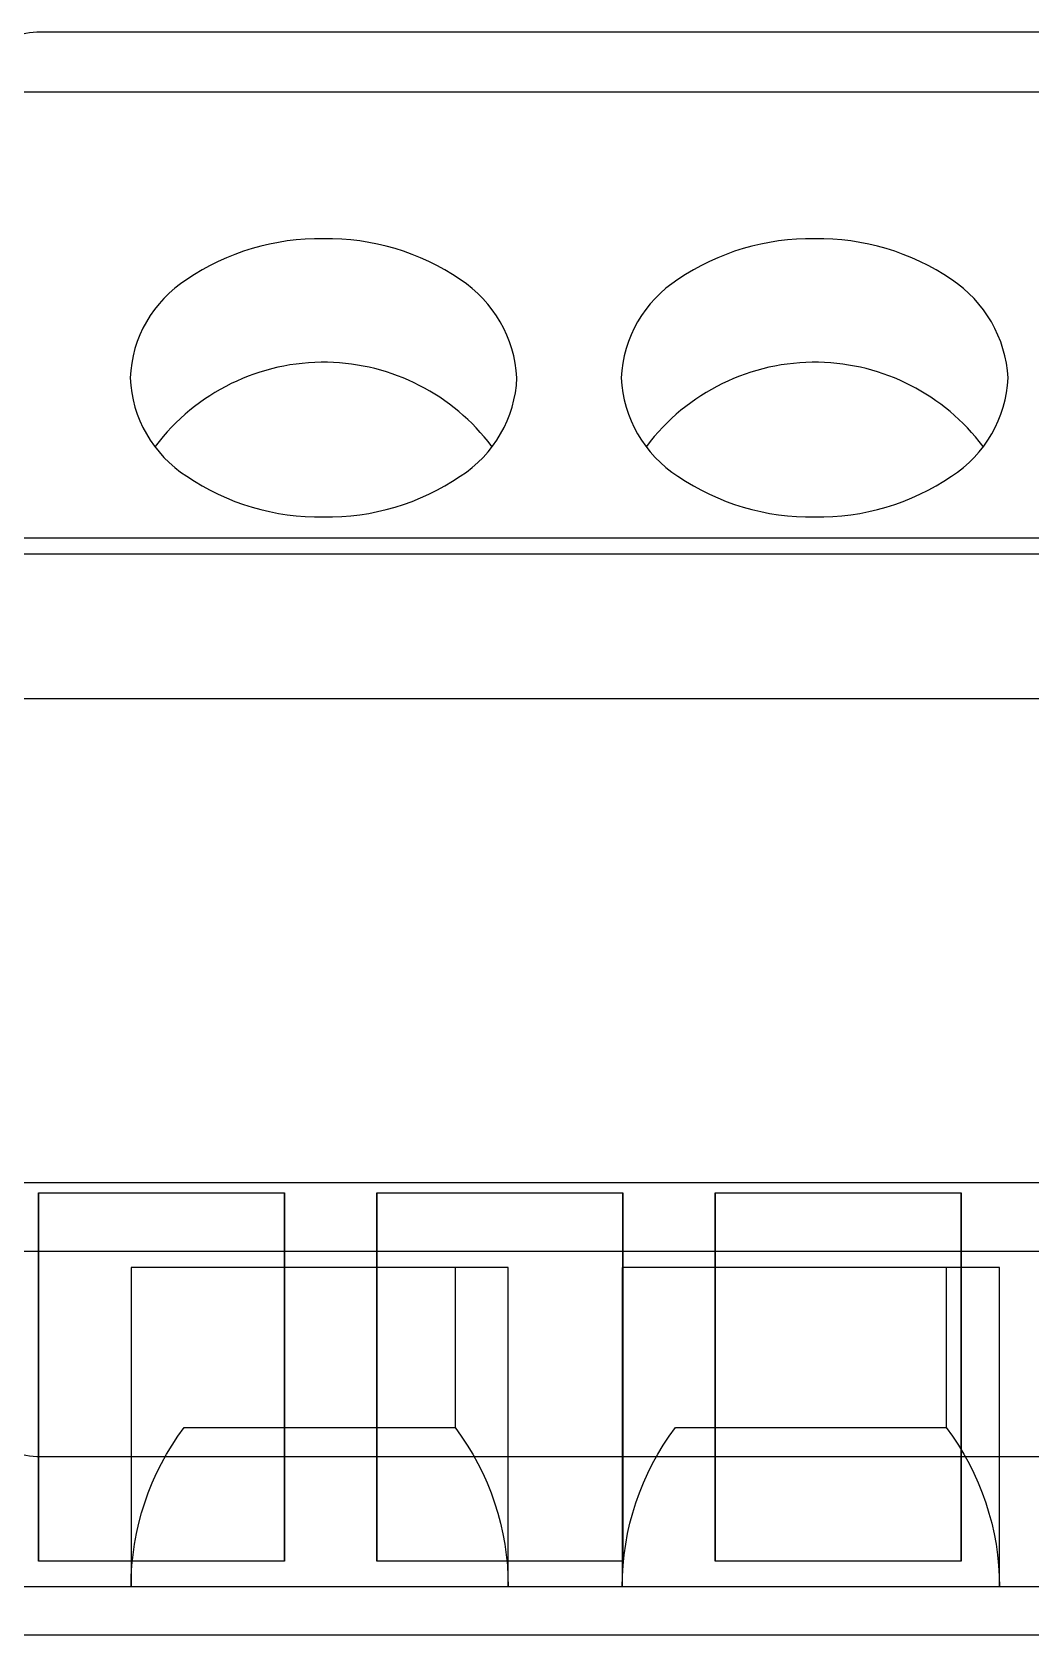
# Model space of a CAD drawing. Extents: x 1 to 47, y 1 to 35.
# Drawn here: x 40.369 to 40.776, y 12.597 to 13.25 of the extents above; entities that cross this region are included whole.
import ezdxf

# ---------------------------------------------------------------- set-up
doc = ezdxf.new("R2010")
doc.units = 0
doc.header["$MEASUREMENT"] = 0
for name, color, linetype in [('5_01__0-__EMPTY', 7, 'CONTINUOUS'), ('5_02__B-___3__DI___4__DO__', 7, 'CONTINUOUS'), ('5_03__1-___4__DI___4__DO__', 7, 'CONTINUOUS'), ('5_04__C-___4__DI___4__DO__', 7, 'CONTINUOUS'), ('5_05__D-___4__DI___3__DO__', 7, 'CONTINUOUS'), ('5_06__2A___8__FORM_A_DO', 7, 'CONTINUOUS'), ('5_07__2B___8__FORM_B_DO', 7, 'CONTINUOUS'), ('5_08__2C___8__DO__6__FORM_', 7, 'CONTINUOUS'), ('5_09__2D___8__DO__2__FORM_', 7, 'CONTINUOUS'), ('5_10__2G___8__DO__4__FORM_', 7, 'CONTINUOUS'), ('5_11__3-___8__DI', 7, 'CONTINUOUS'), ('5_12__4-___14__DI', 7, 'CONTINUOUS'), ('5_13__5-___8__AI', 7, 'CONTINUOUS'), ('5_14__6-___4__AI____4__AO', 7, 'CONTINUOUS'), ('6_01__9-_0-___10__RTD_INPU', 7, 'CONTINUOUS'), ('6_02__9-_B-___10__RTD_INPU', 7, 'CONTINUOUS'), ('6_03__9-_1-___10__RTD_INPU', 7, 'CONTINUOUS'), ('6_04__9-_C-___10__RTD_INPU', 7, 'CONTINUOUS'), ('6_05__9-_D-___10__RTD_INPU', 7, 'CONTINUOUS'), ('6_06__9-_2A___10__RTD_INPU', 7, 'CONTINUOUS'), ('6_07__9-_2B___10__RTD_INPU', 7, 'CONTINUOUS'), ('6_08__9-_2C___10__RTD_INPU', 7, 'CONTINUOUS'), ('6_09__9-_2D___10__RTD_INPU', 7, 'CONTINUOUS'), ('6_10__9-_2G___10__RTD_INPU', 7, 'CONTINUOUS'), ('6_11__9-_3-___10__RTD_INPU', 7, 'CONTINUOUS'), ('6_12__9-_4-___10__RTD_INPU', 7, 'CONTINUOUS'), ('6_13__9-_5-___10__RTD_INPU', 7, 'CONTINUOUS'), ('6_14__9-_6-___10__RTD_INPU', 7, 'CONTINUOUS'), ('6_15__9-_70___10__RTD_INPU', 7, 'CONTINUOUS'), ('6_16__9-_L0___10__RTD_INPU', 7, 'CONTINUOUS'), ('6_17__9-_77___10__RTD_INPU', 7, 'CONTINUOUS'), ('6_18__9-_7-___10__RTD_INPU', 7, 'CONTINUOUS'), ('6_19__9-_L-___10__RTD_INPU', 7, 'CONTINUOUS')]:
    doc.layers.add(name, color=color, linetype=linetype)

msp = doc.modelspace()

# ---------------------------------------------------------------- linework, layer by layer
at = {"layer": '5_01__0-__EMPTY'}
for points in [[(42.53276, 13.25005), (41.63753, 13.25005, 0.414214), (41.60765, 13.22016), (41.60765, 13.20505), (41.36765, 13.20505), (41.36765, 13.22016, 0.414214), (41.33776, 13.25005), (40.37253, 13.25005, 0.414214), (40.34265, 13.22016)], [(40.34265, 12.69993, 0.414214), (40.37253, 12.67005), (41.33776, 12.67005, 0.414214), (41.36765, 12.69993), (41.36765, 12.71505), (41.60765, 12.71505), (41.60765, 12.69993, 0.414214), (41.63753, 12.67005), (42.53276, 12.67005, 0.414214)]]:
    msp.add_lwpolyline(points, format="xyb", dxfattribs=at)
at = {"layer": '5_02__B-___3__DI___4__DO__'}
msp.add_lwpolyline([(41.58625, 13.22574), (41.58625, 12.61703), (39.98625, 12.61703), (39.98625, 13.22574)], close=True, dxfattribs=at)
for points in [[(40.5435, 13.14931, 0.154167), (40.48782, 13.1659, 0.154167), (40.43215, 13.14931, 0.244062), (40.40908, 13.10926, 0.244061), (40.43215, 13.06921, 0.154167), (40.48782, 13.05262, 0.154167), (40.5435, 13.06921, 0.24406), (40.56656, 13.10926, 0.236767)], [(40.7435, 13.14931, 0.154167), (40.68782, 13.1659, 0.154167), (40.63215, 13.14931, 0.244062), (40.60908, 13.10926, 0.244061), (40.63215, 13.06921, 0.154167), (40.68782, 13.05262, 0.154167), (40.7435, 13.06921, 0.24406), (40.76656, 13.10926, 0.236767)]]:
    msp.add_lwpolyline(points, format="xyb", close=True, dxfattribs=at)
for points in [[(40.55664, 13.08143, 0.005828), (40.55634, 13.08135, 0.231198), (40.4894, 13.1156, 0.240907), (40.41931, 13.08135, 0.001746), (40.41917, 13.08123)], [(40.75664, 13.08143, 0.005828), (40.75634, 13.08135, 0.231198), (40.6894, 13.1156, 0.240907), (40.61931, 13.08135, 0.001746), (40.61917, 13.08123)], [(40.54137, 12.7471), (40.54137, 12.68197, -0.162987), (40.56302, 12.61697), (40.56302, 12.7471), (40.40948, 12.7471), (40.40948, 12.61703, -0.162853), (40.43113, 12.68197), (40.54137, 12.68197)], [(40.74137, 12.7471), (40.74137, 12.68197, -0.162987), (40.76302, 12.61697), (40.76302, 12.7471), (40.60948, 12.7471), (40.60948, 12.61703, -0.162853), (40.63113, 12.68197), (40.74137, 12.68197)]]:
    msp.add_lwpolyline(points, format="xyb", dxfattribs=at)
for points in [[(39.98625, 13.04414), (41.58625, 13.04414)], [(39.98625, 12.9787), (41.58625, 12.9787)], [(39.98625, 12.7816), (41.58625, 12.7816)], [(39.98625, 12.75377), (41.58625, 12.75377)]]:
    msp.add_lwpolyline(points, dxfattribs=at)
at = {"layer": '5_03__1-___4__DI___4__DO__'}
msp.add_lwpolyline([(41.58625, 13.22574), (41.58625, 12.61703), (39.98625, 12.61703), (39.98625, 13.22574)], close=True, dxfattribs=at)
for points in [[(40.5435, 13.14931, 0.154167), (40.48782, 13.1659, 0.154167), (40.43215, 13.14931, 0.244062), (40.40908, 13.10926, 0.244061), (40.43215, 13.06921, 0.154167), (40.48782, 13.05262, 0.154167), (40.5435, 13.06921, 0.24406), (40.56656, 13.10926, 0.236767)], [(40.7435, 13.14931, 0.154167), (40.68782, 13.1659, 0.154167), (40.63215, 13.14931, 0.244062), (40.60908, 13.10926, 0.244061), (40.63215, 13.06921, 0.154167), (40.68782, 13.05262, 0.154167), (40.7435, 13.06921, 0.24406), (40.76656, 13.10926, 0.236767)]]:
    msp.add_lwpolyline(points, format="xyb", close=True, dxfattribs=at)
for points in [[(40.55664, 13.08143, 0.005828), (40.55634, 13.08135, 0.231198), (40.4894, 13.1156, 0.240907), (40.41931, 13.08135, 0.001746), (40.41917, 13.08123)], [(40.75664, 13.08143, 0.005828), (40.75634, 13.08135, 0.231198), (40.6894, 13.1156, 0.240907), (40.61931, 13.08135, 0.001746), (40.61917, 13.08123)], [(40.54137, 12.7471), (40.54137, 12.68197, -0.162987), (40.56302, 12.61697), (40.56302, 12.7471), (40.40948, 12.7471), (40.40948, 12.61703, -0.162853), (40.43113, 12.68197), (40.54137, 12.68197)], [(40.74137, 12.7471), (40.74137, 12.68197, -0.162987), (40.76302, 12.61697), (40.76302, 12.7471), (40.60948, 12.7471), (40.60948, 12.61703, -0.162853), (40.63113, 12.68197), (40.74137, 12.68197)]]:
    msp.add_lwpolyline(points, format="xyb", dxfattribs=at)
for points in [[(39.98625, 13.04414), (41.58625, 13.04414)], [(39.98625, 12.9787), (41.58625, 12.9787)], [(39.98625, 12.7816), (41.58625, 12.7816)], [(39.98625, 12.75377), (41.58625, 12.75377)]]:
    msp.add_lwpolyline(points, dxfattribs=at)
at = {"layer": '5_04__C-___4__DI___4__DO__'}
msp.add_lwpolyline([(41.58625, 13.22574), (41.58625, 12.61703), (39.98625, 12.61703), (39.98625, 13.22574)], close=True, dxfattribs=at)
for points in [[(40.5435, 13.14931, 0.154167), (40.48782, 13.1659, 0.154167), (40.43215, 13.14931, 0.244062), (40.40908, 13.10926, 0.244061), (40.43215, 13.06921, 0.154167), (40.48782, 13.05262, 0.154167), (40.5435, 13.06921, 0.24406), (40.56656, 13.10926, 0.236767)], [(40.7435, 13.14931, 0.154167), (40.68782, 13.1659, 0.154167), (40.63215, 13.14931, 0.244062), (40.60908, 13.10926, 0.244061), (40.63215, 13.06921, 0.154167), (40.68782, 13.05262, 0.154167), (40.7435, 13.06921, 0.24406), (40.76656, 13.10926, 0.236767)]]:
    msp.add_lwpolyline(points, format="xyb", close=True, dxfattribs=at)
for points in [[(40.55664, 13.08143, 0.005828), (40.55634, 13.08135, 0.231198), (40.4894, 13.1156, 0.240907), (40.41931, 13.08135, 0.001746), (40.41917, 13.08123)], [(40.75664, 13.08143, 0.005828), (40.75634, 13.08135, 0.231198), (40.6894, 13.1156, 0.240907), (40.61931, 13.08135, 0.001746), (40.61917, 13.08123)], [(40.54137, 12.7471), (40.54137, 12.68197, -0.162987), (40.56302, 12.61697), (40.56302, 12.7471), (40.40948, 12.7471), (40.40948, 12.61703, -0.162853), (40.43113, 12.68197), (40.54137, 12.68197)], [(40.74137, 12.7471), (40.74137, 12.68197, -0.162987), (40.76302, 12.61697), (40.76302, 12.7471), (40.60948, 12.7471), (40.60948, 12.61703, -0.162853), (40.63113, 12.68197), (40.74137, 12.68197)]]:
    msp.add_lwpolyline(points, format="xyb", dxfattribs=at)
for points in [[(39.98625, 13.04414), (41.58625, 13.04414)], [(39.98625, 12.9787), (41.58625, 12.9787)], [(39.98625, 12.7816), (41.58625, 12.7816)], [(39.98625, 12.75377), (41.58625, 12.75377)]]:
    msp.add_lwpolyline(points, dxfattribs=at)
at = {"layer": '5_05__D-___4__DI___3__DO__'}
msp.add_lwpolyline([(41.58625, 13.22574), (41.58625, 12.61703), (39.98625, 12.61703), (39.98625, 13.22574)], close=True, dxfattribs=at)
for points in [[(40.5435, 13.14931, 0.154167), (40.48782, 13.1659, 0.154167), (40.43215, 13.14931, 0.244062), (40.40908, 13.10926, 0.244061), (40.43215, 13.06921, 0.154167), (40.48782, 13.05262, 0.154167), (40.5435, 13.06921, 0.24406), (40.56656, 13.10926, 0.236767)], [(40.7435, 13.14931, 0.154167), (40.68782, 13.1659, 0.154167), (40.63215, 13.14931, 0.244062), (40.60908, 13.10926, 0.244061), (40.63215, 13.06921, 0.154167), (40.68782, 13.05262, 0.154167), (40.7435, 13.06921, 0.24406), (40.76656, 13.10926, 0.236767)]]:
    msp.add_lwpolyline(points, format="xyb", close=True, dxfattribs=at)
for points in [[(40.55664, 13.08143, 0.005828), (40.55634, 13.08135, 0.231198), (40.4894, 13.1156, 0.240907), (40.41931, 13.08135, 0.001746), (40.41917, 13.08123)], [(40.75664, 13.08143, 0.005828), (40.75634, 13.08135, 0.231198), (40.6894, 13.1156, 0.240907), (40.61931, 13.08135, 0.001746), (40.61917, 13.08123)], [(40.54137, 12.7471), (40.54137, 12.68197, -0.162987), (40.56302, 12.61697), (40.56302, 12.7471), (40.40948, 12.7471), (40.40948, 12.61703, -0.162853), (40.43113, 12.68197), (40.54137, 12.68197)], [(40.74137, 12.7471), (40.74137, 12.68197, -0.162987), (40.76302, 12.61697), (40.76302, 12.7471), (40.60948, 12.7471), (40.60948, 12.61703, -0.162853), (40.63113, 12.68197), (40.74137, 12.68197)]]:
    msp.add_lwpolyline(points, format="xyb", dxfattribs=at)
for points in [[(39.98625, 13.04414), (41.58625, 13.04414)], [(39.98625, 12.9787), (41.58625, 12.9787)], [(39.98625, 12.7816), (41.58625, 12.7816)], [(39.98625, 12.75377), (41.58625, 12.75377)]]:
    msp.add_lwpolyline(points, dxfattribs=at)
at = {"layer": '5_06__2A___8__FORM_A_DO'}
msp.add_lwpolyline([(41.58625, 13.22574), (41.58625, 12.61703), (39.98625, 12.61703), (39.98625, 13.22574)], close=True, dxfattribs=at)
for points in [[(40.5435, 13.14931, 0.154167), (40.48782, 13.1659, 0.154167), (40.43215, 13.14931, 0.244062), (40.40908, 13.10926, 0.244061), (40.43215, 13.06921, 0.154167), (40.48782, 13.05262, 0.154167), (40.5435, 13.06921, 0.24406), (40.56656, 13.10926, 0.236767)], [(40.7435, 13.14931, 0.154167), (40.68782, 13.1659, 0.154167), (40.63215, 13.14931, 0.244062), (40.60908, 13.10926, 0.244061), (40.63215, 13.06921, 0.154167), (40.68782, 13.05262, 0.154167), (40.7435, 13.06921, 0.24406), (40.76656, 13.10926, 0.236767)]]:
    msp.add_lwpolyline(points, format="xyb", close=True, dxfattribs=at)
for points in [[(40.55664, 13.08143, 0.005828), (40.55634, 13.08135, 0.231198), (40.4894, 13.1156, 0.240907), (40.41931, 13.08135, 0.001746), (40.41917, 13.08123)], [(40.75664, 13.08143, 0.005828), (40.75634, 13.08135, 0.231198), (40.6894, 13.1156, 0.240907), (40.61931, 13.08135, 0.001746), (40.61917, 13.08123)], [(40.54137, 12.7471), (40.54137, 12.68197, -0.162987), (40.56302, 12.61697), (40.56302, 12.7471), (40.40948, 12.7471), (40.40948, 12.61703, -0.162853), (40.43113, 12.68197), (40.54137, 12.68197)], [(40.74137, 12.7471), (40.74137, 12.68197, -0.162987), (40.76302, 12.61697), (40.76302, 12.7471), (40.60948, 12.7471), (40.60948, 12.61703, -0.162853), (40.63113, 12.68197), (40.74137, 12.68197)]]:
    msp.add_lwpolyline(points, format="xyb", dxfattribs=at)
for points in [[(39.98625, 13.04414), (41.58625, 13.04414)], [(39.98625, 12.9787), (41.58625, 12.9787)], [(39.98625, 12.7816), (41.58625, 12.7816)], [(39.98625, 12.75377), (41.58625, 12.75377)]]:
    msp.add_lwpolyline(points, dxfattribs=at)
at = {"layer": '5_07__2B___8__FORM_B_DO'}
msp.add_lwpolyline([(41.58625, 13.22574), (41.58625, 12.61703), (39.98625, 12.61703), (39.98625, 13.22574)], close=True, dxfattribs=at)
for points in [[(40.5435, 13.14931, 0.154167), (40.48782, 13.1659, 0.154167), (40.43215, 13.14931, 0.244062), (40.40908, 13.10926, 0.244061), (40.43215, 13.06921, 0.154167), (40.48782, 13.05262, 0.154167), (40.5435, 13.06921, 0.24406), (40.56656, 13.10926, 0.236767)], [(40.7435, 13.14931, 0.154167), (40.68782, 13.1659, 0.154167), (40.63215, 13.14931, 0.244062), (40.60908, 13.10926, 0.244061), (40.63215, 13.06921, 0.154167), (40.68782, 13.05262, 0.154167), (40.7435, 13.06921, 0.24406), (40.76656, 13.10926, 0.236767)]]:
    msp.add_lwpolyline(points, format="xyb", close=True, dxfattribs=at)
for points in [[(40.55664, 13.08143, 0.005828), (40.55634, 13.08135, 0.231198), (40.4894, 13.1156, 0.240907), (40.41931, 13.08135, 0.001746), (40.41917, 13.08123)], [(40.75664, 13.08143, 0.005828), (40.75634, 13.08135, 0.231198), (40.6894, 13.1156, 0.240907), (40.61931, 13.08135, 0.001746), (40.61917, 13.08123)], [(40.54137, 12.7471), (40.54137, 12.68197, -0.162987), (40.56302, 12.61697), (40.56302, 12.7471), (40.40948, 12.7471), (40.40948, 12.61703, -0.162853), (40.43113, 12.68197), (40.54137, 12.68197)], [(40.74137, 12.7471), (40.74137, 12.68197, -0.162987), (40.76302, 12.61697), (40.76302, 12.7471), (40.60948, 12.7471), (40.60948, 12.61703, -0.162853), (40.63113, 12.68197), (40.74137, 12.68197)]]:
    msp.add_lwpolyline(points, format="xyb", dxfattribs=at)
for points in [[(39.98625, 13.04414), (41.58625, 13.04414)], [(39.98625, 12.9787), (41.58625, 12.9787)], [(39.98625, 12.7816), (41.58625, 12.7816)], [(39.98625, 12.75377), (41.58625, 12.75377)]]:
    msp.add_lwpolyline(points, dxfattribs=at)
at = {"layer": '5_08__2C___8__DO__6__FORM_'}
msp.add_lwpolyline([(41.58625, 13.22574), (41.58625, 12.61703), (39.98625, 12.61703), (39.98625, 13.22574)], close=True, dxfattribs=at)
for points in [[(40.5435, 13.14931, 0.154167), (40.48782, 13.1659, 0.154167), (40.43215, 13.14931, 0.244062), (40.40908, 13.10926, 0.244061), (40.43215, 13.06921, 0.154167), (40.48782, 13.05262, 0.154167), (40.5435, 13.06921, 0.24406), (40.56656, 13.10926, 0.236767)], [(40.7435, 13.14931, 0.154167), (40.68782, 13.1659, 0.154167), (40.63215, 13.14931, 0.244062), (40.60908, 13.10926, 0.244061), (40.63215, 13.06921, 0.154167), (40.68782, 13.05262, 0.154167), (40.7435, 13.06921, 0.24406), (40.76656, 13.10926, 0.236767)]]:
    msp.add_lwpolyline(points, format="xyb", close=True, dxfattribs=at)
for points in [[(40.55664, 13.08143, 0.005828), (40.55634, 13.08135, 0.231198), (40.4894, 13.1156, 0.240907), (40.41931, 13.08135, 0.001746), (40.41917, 13.08123)], [(40.75664, 13.08143, 0.005828), (40.75634, 13.08135, 0.231198), (40.6894, 13.1156, 0.240907), (40.61931, 13.08135, 0.001746), (40.61917, 13.08123)], [(40.54137, 12.7471), (40.54137, 12.68197, -0.162987), (40.56302, 12.61697), (40.56302, 12.7471), (40.40948, 12.7471), (40.40948, 12.61703, -0.162853), (40.43113, 12.68197), (40.54137, 12.68197)], [(40.74137, 12.7471), (40.74137, 12.68197, -0.162987), (40.76302, 12.61697), (40.76302, 12.7471), (40.60948, 12.7471), (40.60948, 12.61703, -0.162853), (40.63113, 12.68197), (40.74137, 12.68197)]]:
    msp.add_lwpolyline(points, format="xyb", dxfattribs=at)
for points in [[(39.98625, 13.04414), (41.58625, 13.04414)], [(39.98625, 12.9787), (41.58625, 12.9787)], [(39.98625, 12.7816), (41.58625, 12.7816)], [(39.98625, 12.75377), (41.58625, 12.75377)]]:
    msp.add_lwpolyline(points, dxfattribs=at)
at = {"layer": '5_09__2D___8__DO__2__FORM_'}
msp.add_lwpolyline([(41.58625, 13.22574), (41.58625, 12.61703), (39.98625, 12.61703), (39.98625, 13.22574)], close=True, dxfattribs=at)
for points in [[(40.5435, 13.14931, 0.154167), (40.48782, 13.1659, 0.154167), (40.43215, 13.14931, 0.244062), (40.40908, 13.10926, 0.244061), (40.43215, 13.06921, 0.154167), (40.48782, 13.05262, 0.154167), (40.5435, 13.06921, 0.24406), (40.56656, 13.10926, 0.236767)], [(40.7435, 13.14931, 0.154167), (40.68782, 13.1659, 0.154167), (40.63215, 13.14931, 0.244062), (40.60908, 13.10926, 0.244061), (40.63215, 13.06921, 0.154167), (40.68782, 13.05262, 0.154167), (40.7435, 13.06921, 0.24406), (40.76656, 13.10926, 0.236767)]]:
    msp.add_lwpolyline(points, format="xyb", close=True, dxfattribs=at)
for points in [[(40.55664, 13.08143, 0.005828), (40.55634, 13.08135, 0.231198), (40.4894, 13.1156, 0.240907), (40.41931, 13.08135, 0.001746), (40.41917, 13.08123)], [(40.75664, 13.08143, 0.005828), (40.75634, 13.08135, 0.231198), (40.6894, 13.1156, 0.240907), (40.61931, 13.08135, 0.001746), (40.61917, 13.08123)], [(40.54137, 12.7471), (40.54137, 12.68197, -0.162987), (40.56302, 12.61697), (40.56302, 12.7471), (40.40948, 12.7471), (40.40948, 12.61703, -0.162853), (40.43113, 12.68197), (40.54137, 12.68197)], [(40.74137, 12.7471), (40.74137, 12.68197, -0.162987), (40.76302, 12.61697), (40.76302, 12.7471), (40.60948, 12.7471), (40.60948, 12.61703, -0.162853), (40.63113, 12.68197), (40.74137, 12.68197)]]:
    msp.add_lwpolyline(points, format="xyb", dxfattribs=at)
for points in [[(39.98625, 13.04414), (41.58625, 13.04414)], [(39.98625, 12.9787), (41.58625, 12.9787)], [(39.98625, 12.7816), (41.58625, 12.7816)], [(39.98625, 12.75377), (41.58625, 12.75377)]]:
    msp.add_lwpolyline(points, dxfattribs=at)
at = {"layer": '5_10__2G___8__DO__4__FORM_'}
msp.add_lwpolyline([(41.58625, 13.22574), (41.58625, 12.61703), (39.98625, 12.61703), (39.98625, 13.22574)], close=True, dxfattribs=at)
for points in [[(40.5435, 13.14931, 0.154167), (40.48782, 13.1659, 0.154167), (40.43215, 13.14931, 0.244062), (40.40908, 13.10926, 0.244061), (40.43215, 13.06921, 0.154167), (40.48782, 13.05262, 0.154167), (40.5435, 13.06921, 0.24406), (40.56656, 13.10926, 0.236767)], [(40.7435, 13.14931, 0.154167), (40.68782, 13.1659, 0.154167), (40.63215, 13.14931, 0.244062), (40.60908, 13.10926, 0.244061), (40.63215, 13.06921, 0.154167), (40.68782, 13.05262, 0.154167), (40.7435, 13.06921, 0.24406), (40.76656, 13.10926, 0.236767)]]:
    msp.add_lwpolyline(points, format="xyb", close=True, dxfattribs=at)
for points in [[(40.55664, 13.08143, 0.005828), (40.55634, 13.08135, 0.231198), (40.4894, 13.1156, 0.240907), (40.41931, 13.08135, 0.001746), (40.41917, 13.08123)], [(40.75664, 13.08143, 0.005828), (40.75634, 13.08135, 0.231198), (40.6894, 13.1156, 0.240907), (40.61931, 13.08135, 0.001746), (40.61917, 13.08123)], [(40.54137, 12.7471), (40.54137, 12.68197, -0.162987), (40.56302, 12.61697), (40.56302, 12.7471), (40.40948, 12.7471), (40.40948, 12.61703, -0.162853), (40.43113, 12.68197), (40.54137, 12.68197)], [(40.74137, 12.7471), (40.74137, 12.68197, -0.162987), (40.76302, 12.61697), (40.76302, 12.7471), (40.60948, 12.7471), (40.60948, 12.61703, -0.162853), (40.63113, 12.68197), (40.74137, 12.68197)]]:
    msp.add_lwpolyline(points, format="xyb", dxfattribs=at)
for points in [[(39.98625, 13.04414), (41.58625, 13.04414)], [(39.98625, 12.9787), (41.58625, 12.9787)], [(39.98625, 12.7816), (41.58625, 12.7816)], [(39.98625, 12.75377), (41.58625, 12.75377)]]:
    msp.add_lwpolyline(points, dxfattribs=at)
at = {"layer": '5_11__3-___8__DI'}
msp.add_lwpolyline([(41.58625, 13.22574), (41.58625, 12.61703), (39.98625, 12.61703), (39.98625, 13.22574)], close=True, dxfattribs=at)
for points in [[(40.5435, 13.14931, 0.154167), (40.48782, 13.1659, 0.154167), (40.43215, 13.14931, 0.244062), (40.40908, 13.10926, 0.244061), (40.43215, 13.06921, 0.154167), (40.48782, 13.05262, 0.154167), (40.5435, 13.06921, 0.24406), (40.56656, 13.10926, 0.236767)], [(40.7435, 13.14931, 0.154167), (40.68782, 13.1659, 0.154167), (40.63215, 13.14931, 0.244062), (40.60908, 13.10926, 0.244061), (40.63215, 13.06921, 0.154167), (40.68782, 13.05262, 0.154167), (40.7435, 13.06921, 0.24406), (40.76656, 13.10926, 0.236767)]]:
    msp.add_lwpolyline(points, format="xyb", close=True, dxfattribs=at)
for points in [[(40.55664, 13.08143, 0.005828), (40.55634, 13.08135, 0.231198), (40.4894, 13.1156, 0.240907), (40.41931, 13.08135, 0.001746), (40.41917, 13.08123)], [(40.75664, 13.08143, 0.005828), (40.75634, 13.08135, 0.231198), (40.6894, 13.1156, 0.240907), (40.61931, 13.08135, 0.001746), (40.61917, 13.08123)], [(40.54137, 12.7471), (40.54137, 12.68197, -0.162987), (40.56302, 12.61697), (40.56302, 12.7471), (40.40948, 12.7471), (40.40948, 12.61703, -0.162853), (40.43113, 12.68197), (40.54137, 12.68197)], [(40.74137, 12.7471), (40.74137, 12.68197, -0.162987), (40.76302, 12.61697), (40.76302, 12.7471), (40.60948, 12.7471), (40.60948, 12.61703, -0.162853), (40.63113, 12.68197), (40.74137, 12.68197)]]:
    msp.add_lwpolyline(points, format="xyb", dxfattribs=at)
for points in [[(39.98625, 13.04414), (41.58625, 13.04414)], [(39.98625, 12.9787), (41.58625, 12.9787)], [(39.98625, 12.7816), (41.58625, 12.7816)], [(39.98625, 12.75377), (41.58625, 12.75377)]]:
    msp.add_lwpolyline(points, dxfattribs=at)
at = {"layer": '5_12__4-___14__DI'}
msp.add_lwpolyline([(41.58625, 13.22574), (41.58625, 12.61703), (39.98625, 12.61703), (39.98625, 13.22574)], close=True, dxfattribs=at)
for points in [[(40.5435, 13.14931, 0.154167), (40.48782, 13.1659, 0.154167), (40.43215, 13.14931, 0.244062), (40.40908, 13.10926, 0.244061), (40.43215, 13.06921, 0.154167), (40.48782, 13.05262, 0.154167), (40.5435, 13.06921, 0.24406), (40.56656, 13.10926, 0.236767)], [(40.7435, 13.14931, 0.154167), (40.68782, 13.1659, 0.154167), (40.63215, 13.14931, 0.244062), (40.60908, 13.10926, 0.244061), (40.63215, 13.06921, 0.154167), (40.68782, 13.05262, 0.154167), (40.7435, 13.06921, 0.24406), (40.76656, 13.10926, 0.236767)]]:
    msp.add_lwpolyline(points, format="xyb", close=True, dxfattribs=at)
for points in [[(40.55664, 13.08143, 0.005828), (40.55634, 13.08135, 0.231198), (40.4894, 13.1156, 0.240907), (40.41931, 13.08135, 0.001746), (40.41917, 13.08123)], [(40.75664, 13.08143, 0.005828), (40.75634, 13.08135, 0.231198), (40.6894, 13.1156, 0.240907), (40.61931, 13.08135, 0.001746), (40.61917, 13.08123)], [(40.54137, 12.7471), (40.54137, 12.68197, -0.162987), (40.56302, 12.61697), (40.56302, 12.7471), (40.40948, 12.7471), (40.40948, 12.61703, -0.162853), (40.43113, 12.68197), (40.54137, 12.68197)], [(40.74137, 12.7471), (40.74137, 12.68197, -0.162987), (40.76302, 12.61697), (40.76302, 12.7471), (40.60948, 12.7471), (40.60948, 12.61703, -0.162853), (40.63113, 12.68197), (40.74137, 12.68197)]]:
    msp.add_lwpolyline(points, format="xyb", dxfattribs=at)
for points in [[(39.98625, 13.04414), (41.58625, 13.04414)], [(39.98625, 12.9787), (41.58625, 12.9787)], [(39.98625, 12.7816), (41.58625, 12.7816)], [(39.98625, 12.75377), (41.58625, 12.75377)]]:
    msp.add_lwpolyline(points, dxfattribs=at)
at = {"layer": '5_13__5-___8__AI'}
msp.add_lwpolyline([(41.58625, 13.22574), (41.58625, 12.61703), (39.98625, 12.61703), (39.98625, 13.22574)], close=True, dxfattribs=at)
for points in [[(40.5435, 13.14931, 0.154167), (40.48782, 13.1659, 0.154167), (40.43215, 13.14931, 0.244062), (40.40908, 13.10926, 0.244061), (40.43215, 13.06921, 0.154167), (40.48782, 13.05262, 0.154167), (40.5435, 13.06921, 0.24406), (40.56656, 13.10926, 0.236767)], [(40.7435, 13.14931, 0.154167), (40.68782, 13.1659, 0.154167), (40.63215, 13.14931, 0.244062), (40.60908, 13.10926, 0.244061), (40.63215, 13.06921, 0.154167), (40.68782, 13.05262, 0.154167), (40.7435, 13.06921, 0.24406), (40.76656, 13.10926, 0.236767)]]:
    msp.add_lwpolyline(points, format="xyb", close=True, dxfattribs=at)
for points in [[(40.55664, 13.08143, 0.005828), (40.55634, 13.08135, 0.231198), (40.4894, 13.1156, 0.240907), (40.41931, 13.08135, 0.001746), (40.41917, 13.08123)], [(40.75664, 13.08143, 0.005828), (40.75634, 13.08135, 0.231198), (40.6894, 13.1156, 0.240907), (40.61931, 13.08135, 0.001746), (40.61917, 13.08123)], [(40.54137, 12.7471), (40.54137, 12.68197, -0.162987), (40.56302, 12.61697), (40.56302, 12.7471), (40.40948, 12.7471), (40.40948, 12.61703, -0.162853), (40.43113, 12.68197), (40.54137, 12.68197)], [(40.74137, 12.7471), (40.74137, 12.68197, -0.162987), (40.76302, 12.61697), (40.76302, 12.7471), (40.60948, 12.7471), (40.60948, 12.61703, -0.162853), (40.63113, 12.68197), (40.74137, 12.68197)]]:
    msp.add_lwpolyline(points, format="xyb", dxfattribs=at)
for points in [[(39.98625, 13.04414), (41.58625, 13.04414)], [(39.98625, 12.9787), (41.58625, 12.9787)], [(39.98625, 12.7816), (41.58625, 12.7816)], [(39.98625, 12.75377), (41.58625, 12.75377)]]:
    msp.add_lwpolyline(points, dxfattribs=at)
at = {"layer": '5_14__6-___4__AI____4__AO'}
msp.add_lwpolyline([(41.58625, 13.22574), (41.58625, 12.61703), (39.98625, 12.61703), (39.98625, 13.22574)], close=True, dxfattribs=at)
for points in [[(40.5435, 13.14931, 0.154167), (40.48782, 13.1659, 0.154167), (40.43215, 13.14931, 0.244062), (40.40908, 13.10926, 0.244061), (40.43215, 13.06921, 0.154167), (40.48782, 13.05262, 0.154167), (40.5435, 13.06921, 0.24406), (40.56656, 13.10926, 0.236767)], [(40.7435, 13.14931, 0.154167), (40.68782, 13.1659, 0.154167), (40.63215, 13.14931, 0.244062), (40.60908, 13.10926, 0.244061), (40.63215, 13.06921, 0.154167), (40.68782, 13.05262, 0.154167), (40.7435, 13.06921, 0.24406), (40.76656, 13.10926, 0.236767)]]:
    msp.add_lwpolyline(points, format="xyb", close=True, dxfattribs=at)
for points in [[(40.55664, 13.08143, 0.005828), (40.55634, 13.08135, 0.231198), (40.4894, 13.1156, 0.240907), (40.41931, 13.08135, 0.001746), (40.41917, 13.08123)], [(40.75664, 13.08143, 0.005828), (40.75634, 13.08135, 0.231198), (40.6894, 13.1156, 0.240907), (40.61931, 13.08135, 0.001746), (40.61917, 13.08123)], [(40.54137, 12.7471), (40.54137, 12.68197, -0.162987), (40.56302, 12.61697), (40.56302, 12.7471), (40.40948, 12.7471), (40.40948, 12.61703, -0.162853), (40.43113, 12.68197), (40.54137, 12.68197)], [(40.74137, 12.7471), (40.74137, 12.68197, -0.162987), (40.76302, 12.61697), (40.76302, 12.7471), (40.60948, 12.7471), (40.60948, 12.61703, -0.162853), (40.63113, 12.68197), (40.74137, 12.68197)]]:
    msp.add_lwpolyline(points, format="xyb", dxfattribs=at)
for points in [[(39.98625, 13.04414), (41.58625, 13.04414)], [(39.98625, 12.9787), (41.58625, 12.9787)], [(39.98625, 12.7816), (41.58625, 12.7816)], [(39.98625, 12.75377), (41.58625, 12.75377)]]:
    msp.add_lwpolyline(points, dxfattribs=at)
at = {"layer": '6_01__9-_0-___10__RTD_INPU'}
for points in [[(39.75228, 13.03745), (39.75228, 12.95249), (39.65986, 12.95249), (39.60129, 12.8939), (39.60129, 12.81105), (39.65986, 12.75248), (39.75228, 12.75248), (39.75228, 12.59746), (41.91789, 12.59746), (41.91789, 12.75248), (42.01028, 12.75248), (42.06887, 12.81105), (42.06887, 12.8939), (42.01028, 12.95249), (41.91789, 12.95249), (41.91789, 13.03745), (39.75228, 13.03745)], [(40.47176, 12.77747), (40.47176, 12.62746), (40.37174, 12.62746), (40.37174, 12.77747), (40.47176, 12.77747)], [(40.60956, 12.77747), (40.60956, 12.62746), (40.50955, 12.62746), (40.50955, 12.77747), (40.60956, 12.77747)], [(40.74737, 12.77747), (40.74737, 12.62746), (40.64735, 12.62746), (40.64735, 12.77747), (40.74737, 12.77747)]]:
    msp.add_lwpolyline(points, dxfattribs=at)
at = {"layer": '6_02__9-_B-___10__RTD_INPU'}
for points in [[(39.75228, 13.03745), (39.75228, 12.95249), (39.65986, 12.95249), (39.60129, 12.8939), (39.60129, 12.81105), (39.65986, 12.75248), (39.75228, 12.75248), (39.75228, 12.59746), (41.91789, 12.59746), (41.91789, 12.75248), (42.01028, 12.75248), (42.06887, 12.81105), (42.06887, 12.8939), (42.01028, 12.95249), (41.91789, 12.95249), (41.91789, 13.03745), (39.75228, 13.03745)], [(40.47176, 12.77747), (40.47176, 12.62746), (40.37174, 12.62746), (40.37174, 12.77747), (40.47176, 12.77747)], [(40.60956, 12.77747), (40.60956, 12.62746), (40.50955, 12.62746), (40.50955, 12.77747), (40.60956, 12.77747)], [(40.74737, 12.77747), (40.74737, 12.62746), (40.64735, 12.62746), (40.64735, 12.77747), (40.74737, 12.77747)]]:
    msp.add_lwpolyline(points, dxfattribs=at)
at = {"layer": '6_03__9-_1-___10__RTD_INPU'}
for points in [[(39.75228, 13.03745), (39.75228, 12.95249), (39.65986, 12.95249), (39.60129, 12.8939), (39.60129, 12.81105), (39.65986, 12.75248), (39.75228, 12.75248), (39.75228, 12.59746), (41.91789, 12.59746), (41.91789, 12.75248), (42.01028, 12.75248), (42.06887, 12.81105), (42.06887, 12.8939), (42.01028, 12.95249), (41.91789, 12.95249), (41.91789, 13.03745), (39.75228, 13.03745)], [(40.47176, 12.77747), (40.47176, 12.62746), (40.37174, 12.62746), (40.37174, 12.77747), (40.47176, 12.77747)], [(40.60956, 12.77747), (40.60956, 12.62746), (40.50955, 12.62746), (40.50955, 12.77747), (40.60956, 12.77747)], [(40.74737, 12.77747), (40.74737, 12.62746), (40.64735, 12.62746), (40.64735, 12.77747), (40.74737, 12.77747)]]:
    msp.add_lwpolyline(points, dxfattribs=at)
at = {"layer": '6_04__9-_C-___10__RTD_INPU'}
for points in [[(39.75228, 13.03745), (39.75228, 12.95249), (39.65986, 12.95249), (39.60129, 12.8939), (39.60129, 12.81105), (39.65986, 12.75248), (39.75228, 12.75248), (39.75228, 12.59746), (41.91789, 12.59746), (41.91789, 12.75248), (42.01028, 12.75248), (42.06887, 12.81105), (42.06887, 12.8939), (42.01028, 12.95249), (41.91789, 12.95249), (41.91789, 13.03745), (39.75228, 13.03745)], [(40.47176, 12.77747), (40.47176, 12.62746), (40.37174, 12.62746), (40.37174, 12.77747), (40.47176, 12.77747)], [(40.60956, 12.77747), (40.60956, 12.62746), (40.50955, 12.62746), (40.50955, 12.77747), (40.60956, 12.77747)], [(40.74737, 12.77747), (40.74737, 12.62746), (40.64735, 12.62746), (40.64735, 12.77747), (40.74737, 12.77747)]]:
    msp.add_lwpolyline(points, dxfattribs=at)
at = {"layer": '6_05__9-_D-___10__RTD_INPU'}
for points in [[(39.75228, 13.03745), (39.75228, 12.95249), (39.65986, 12.95249), (39.60129, 12.8939), (39.60129, 12.81105), (39.65986, 12.75248), (39.75228, 12.75248), (39.75228, 12.59746), (41.91789, 12.59746), (41.91789, 12.75248), (42.01028, 12.75248), (42.06887, 12.81105), (42.06887, 12.8939), (42.01028, 12.95249), (41.91789, 12.95249), (41.91789, 13.03745), (39.75228, 13.03745)], [(40.47176, 12.77747), (40.47176, 12.62746), (40.37174, 12.62746), (40.37174, 12.77747), (40.47176, 12.77747)], [(40.60956, 12.77747), (40.60956, 12.62746), (40.50955, 12.62746), (40.50955, 12.77747), (40.60956, 12.77747)], [(40.74737, 12.77747), (40.74737, 12.62746), (40.64735, 12.62746), (40.64735, 12.77747), (40.74737, 12.77747)]]:
    msp.add_lwpolyline(points, dxfattribs=at)
at = {"layer": '6_06__9-_2A___10__RTD_INPU'}
for points in [[(39.75228, 13.03745), (39.75228, 12.95249), (39.65986, 12.95249), (39.60129, 12.8939), (39.60129, 12.81105), (39.65986, 12.75248), (39.75228, 12.75248), (39.75228, 12.59746), (41.91789, 12.59746), (41.91789, 12.75248), (42.01028, 12.75248), (42.06887, 12.81105), (42.06887, 12.8939), (42.01028, 12.95249), (41.91789, 12.95249), (41.91789, 13.03745), (39.75228, 13.03745)], [(40.47176, 12.77747), (40.47176, 12.62746), (40.37174, 12.62746), (40.37174, 12.77747), (40.47176, 12.77747)], [(40.60956, 12.77747), (40.60956, 12.62746), (40.50955, 12.62746), (40.50955, 12.77747), (40.60956, 12.77747)], [(40.74737, 12.77747), (40.74737, 12.62746), (40.64735, 12.62746), (40.64735, 12.77747), (40.74737, 12.77747)]]:
    msp.add_lwpolyline(points, dxfattribs=at)
at = {"layer": '6_07__9-_2B___10__RTD_INPU'}
for points in [[(39.75228, 13.03745), (39.75228, 12.95249), (39.65986, 12.95249), (39.60129, 12.8939), (39.60129, 12.81105), (39.65986, 12.75248), (39.75228, 12.75248), (39.75228, 12.59746), (41.91789, 12.59746), (41.91789, 12.75248), (42.01028, 12.75248), (42.06887, 12.81105), (42.06887, 12.8939), (42.01028, 12.95249), (41.91789, 12.95249), (41.91789, 13.03745), (39.75228, 13.03745)], [(40.47176, 12.77747), (40.47176, 12.62746), (40.37174, 12.62746), (40.37174, 12.77747), (40.47176, 12.77747)], [(40.60956, 12.77747), (40.60956, 12.62746), (40.50955, 12.62746), (40.50955, 12.77747), (40.60956, 12.77747)], [(40.74737, 12.77747), (40.74737, 12.62746), (40.64735, 12.62746), (40.64735, 12.77747), (40.74737, 12.77747)]]:
    msp.add_lwpolyline(points, dxfattribs=at)
at = {"layer": '6_08__9-_2C___10__RTD_INPU'}
for points in [[(39.75228, 13.03745), (39.75228, 12.95249), (39.65986, 12.95249), (39.60129, 12.8939), (39.60129, 12.81105), (39.65986, 12.75248), (39.75228, 12.75248), (39.75228, 12.59746), (41.91789, 12.59746), (41.91789, 12.75248), (42.01028, 12.75248), (42.06887, 12.81105), (42.06887, 12.8939), (42.01028, 12.95249), (41.91789, 12.95249), (41.91789, 13.03745), (39.75228, 13.03745)], [(40.47176, 12.77747), (40.47176, 12.62746), (40.37174, 12.62746), (40.37174, 12.77747), (40.47176, 12.77747)], [(40.60956, 12.77747), (40.60956, 12.62746), (40.50955, 12.62746), (40.50955, 12.77747), (40.60956, 12.77747)], [(40.74737, 12.77747), (40.74737, 12.62746), (40.64735, 12.62746), (40.64735, 12.77747), (40.74737, 12.77747)]]:
    msp.add_lwpolyline(points, dxfattribs=at)
at = {"layer": '6_09__9-_2D___10__RTD_INPU'}
for points in [[(39.75228, 13.03745), (39.75228, 12.95249), (39.65986, 12.95249), (39.60129, 12.8939), (39.60129, 12.81105), (39.65986, 12.75248), (39.75228, 12.75248), (39.75228, 12.59746), (41.91789, 12.59746), (41.91789, 12.75248), (42.01028, 12.75248), (42.06887, 12.81105), (42.06887, 12.8939), (42.01028, 12.95249), (41.91789, 12.95249), (41.91789, 13.03745), (39.75228, 13.03745)], [(40.47176, 12.77747), (40.47176, 12.62746), (40.37174, 12.62746), (40.37174, 12.77747), (40.47176, 12.77747)], [(40.60956, 12.77747), (40.60956, 12.62746), (40.50955, 12.62746), (40.50955, 12.77747), (40.60956, 12.77747)], [(40.74737, 12.77747), (40.74737, 12.62746), (40.64735, 12.62746), (40.64735, 12.77747), (40.74737, 12.77747)]]:
    msp.add_lwpolyline(points, dxfattribs=at)
at = {"layer": '6_10__9-_2G___10__RTD_INPU'}
for points in [[(39.75228, 13.03745), (39.75228, 12.95249), (39.65986, 12.95249), (39.60129, 12.8939), (39.60129, 12.81105), (39.65986, 12.75248), (39.75228, 12.75248), (39.75228, 12.59746), (41.91789, 12.59746), (41.91789, 12.75248), (42.01028, 12.75248), (42.06887, 12.81105), (42.06887, 12.8939), (42.01028, 12.95249), (41.91789, 12.95249), (41.91789, 13.03745), (39.75228, 13.03745)], [(40.47176, 12.77747), (40.47176, 12.62746), (40.37174, 12.62746), (40.37174, 12.77747), (40.47176, 12.77747)], [(40.60956, 12.77747), (40.60956, 12.62746), (40.50955, 12.62746), (40.50955, 12.77747), (40.60956, 12.77747)], [(40.74737, 12.77747), (40.74737, 12.62746), (40.64735, 12.62746), (40.64735, 12.77747), (40.74737, 12.77747)]]:
    msp.add_lwpolyline(points, dxfattribs=at)
at = {"layer": '6_11__9-_3-___10__RTD_INPU'}
for points in [[(39.75228, 13.03745), (39.75228, 12.95249), (39.65986, 12.95249), (39.60129, 12.8939), (39.60129, 12.81105), (39.65986, 12.75248), (39.75228, 12.75248), (39.75228, 12.59746), (41.91789, 12.59746), (41.91789, 12.75248), (42.01028, 12.75248), (42.06887, 12.81105), (42.06887, 12.8939), (42.01028, 12.95249), (41.91789, 12.95249), (41.91789, 13.03745), (39.75228, 13.03745)], [(40.47176, 12.77747), (40.47176, 12.62746), (40.37174, 12.62746), (40.37174, 12.77747), (40.47176, 12.77747)], [(40.60956, 12.77747), (40.60956, 12.62746), (40.50955, 12.62746), (40.50955, 12.77747), (40.60956, 12.77747)], [(40.74737, 12.77747), (40.74737, 12.62746), (40.64735, 12.62746), (40.64735, 12.77747), (40.74737, 12.77747)]]:
    msp.add_lwpolyline(points, dxfattribs=at)
at = {"layer": '6_12__9-_4-___10__RTD_INPU'}
for points in [[(39.75228, 13.03745), (39.75228, 12.95249), (39.65986, 12.95249), (39.60129, 12.8939), (39.60129, 12.81105), (39.65986, 12.75248), (39.75228, 12.75248), (39.75228, 12.59746), (41.91789, 12.59746), (41.91789, 12.75248), (42.01028, 12.75248), (42.06887, 12.81105), (42.06887, 12.8939), (42.01028, 12.95249), (41.91789, 12.95249), (41.91789, 13.03745), (39.75228, 13.03745)], [(40.47176, 12.77747), (40.47176, 12.62746), (40.37174, 12.62746), (40.37174, 12.77747), (40.47176, 12.77747)], [(40.60956, 12.77747), (40.60956, 12.62746), (40.50955, 12.62746), (40.50955, 12.77747), (40.60956, 12.77747)], [(40.74737, 12.77747), (40.74737, 12.62746), (40.64735, 12.62746), (40.64735, 12.77747), (40.74737, 12.77747)]]:
    msp.add_lwpolyline(points, dxfattribs=at)
at = {"layer": '6_13__9-_5-___10__RTD_INPU'}
for points in [[(39.75228, 13.03745), (39.75228, 12.95249), (39.65986, 12.95249), (39.60129, 12.8939), (39.60129, 12.81105), (39.65986, 12.75248), (39.75228, 12.75248), (39.75228, 12.59746), (41.91789, 12.59746), (41.91789, 12.75248), (42.01028, 12.75248), (42.06887, 12.81105), (42.06887, 12.8939), (42.01028, 12.95249), (41.91789, 12.95249), (41.91789, 13.03745), (39.75228, 13.03745)], [(40.47176, 12.77747), (40.47176, 12.62746), (40.37174, 12.62746), (40.37174, 12.77747), (40.47176, 12.77747)], [(40.60956, 12.77747), (40.60956, 12.62746), (40.50955, 12.62746), (40.50955, 12.77747), (40.60956, 12.77747)], [(40.74737, 12.77747), (40.74737, 12.62746), (40.64735, 12.62746), (40.64735, 12.77747), (40.74737, 12.77747)]]:
    msp.add_lwpolyline(points, dxfattribs=at)
at = {"layer": '6_14__9-_6-___10__RTD_INPU'}
for points in [[(39.75228, 13.03745), (39.75228, 12.95249), (39.65986, 12.95249), (39.60129, 12.8939), (39.60129, 12.81105), (39.65986, 12.75248), (39.75228, 12.75248), (39.75228, 12.59746), (41.91789, 12.59746), (41.91789, 12.75248), (42.01028, 12.75248), (42.06887, 12.81105), (42.06887, 12.8939), (42.01028, 12.95249), (41.91789, 12.95249), (41.91789, 13.03745), (39.75228, 13.03745)], [(40.47176, 12.77747), (40.47176, 12.62746), (40.37174, 12.62746), (40.37174, 12.77747), (40.47176, 12.77747)], [(40.60956, 12.77747), (40.60956, 12.62746), (40.50955, 12.62746), (40.50955, 12.77747), (40.60956, 12.77747)], [(40.74737, 12.77747), (40.74737, 12.62746), (40.64735, 12.62746), (40.64735, 12.77747), (40.74737, 12.77747)]]:
    msp.add_lwpolyline(points, dxfattribs=at)
at = {"layer": '6_15__9-_70___10__RTD_INPU'}
for points in [[(39.7524, 13.03745), (39.7524, 12.95249), (39.65998, 12.95249), (39.60141, 12.8939), (39.60141, 12.81105), (39.65998, 12.75248), (39.7524, 12.75248), (39.7524, 12.59746), (41.91801, 12.59746), (41.91801, 12.75248), (42.0104, 12.75248), (42.069, 12.81105), (42.069, 12.8939), (42.0104, 12.95249), (41.91801, 12.95249), (41.91801, 13.03745), (39.7524, 13.03745)], [(40.47188, 12.77747), (40.47188, 12.62746), (40.37186, 12.62746), (40.37186, 12.77747), (40.47188, 12.77747)], [(40.60968, 12.77747), (40.60968, 12.62746), (40.50967, 12.62746), (40.50967, 12.77747), (40.60968, 12.77747)], [(40.74749, 12.77747), (40.74749, 12.62746), (40.64747, 12.62746), (40.64747, 12.77747), (40.74749, 12.77747)]]:
    msp.add_lwpolyline(points, dxfattribs=at)
at = {"layer": '6_16__9-_L0___10__RTD_INPU'}
for points in [[(39.7524, 13.03745), (39.7524, 12.95249), (39.65998, 12.95249), (39.60141, 12.8939), (39.60141, 12.81105), (39.65998, 12.75248), (39.7524, 12.75248), (39.7524, 12.59746), (41.91801, 12.59746), (41.91801, 12.75248), (42.0104, 12.75248), (42.069, 12.81105), (42.069, 12.8939), (42.0104, 12.95249), (41.91801, 12.95249), (41.91801, 13.03745), (39.7524, 13.03745)], [(40.47188, 12.77747), (40.47188, 12.62746), (40.37186, 12.62746), (40.37186, 12.77747), (40.47188, 12.77747)], [(40.60968, 12.77747), (40.60968, 12.62746), (40.50967, 12.62746), (40.50967, 12.77747), (40.60968, 12.77747)], [(40.74749, 12.77747), (40.74749, 12.62746), (40.64747, 12.62746), (40.64747, 12.77747), (40.74749, 12.77747)]]:
    msp.add_lwpolyline(points, dxfattribs=at)
at = {"layer": '6_17__9-_77___10__RTD_INPU'}
for points in [[(39.7524, 13.03745), (39.7524, 12.95249), (39.65998, 12.95249), (39.60141, 12.8939), (39.60141, 12.81105), (39.65998, 12.75248), (39.7524, 12.75248), (39.7524, 12.59746), (41.91801, 12.59746), (41.91801, 12.75248), (42.0104, 12.75248), (42.069, 12.81105), (42.069, 12.8939), (42.0104, 12.95249), (41.91801, 12.95249), (41.91801, 13.03745), (39.7524, 13.03745)], [(40.47188, 12.77747), (40.47188, 12.62746), (40.37186, 12.62746), (40.37186, 12.77747), (40.47188, 12.77747)], [(40.60968, 12.77747), (40.60968, 12.62746), (40.50967, 12.62746), (40.50967, 12.77747), (40.60968, 12.77747)], [(40.74749, 12.77747), (40.74749, 12.62746), (40.64747, 12.62746), (40.64747, 12.77747), (40.74749, 12.77747)]]:
    msp.add_lwpolyline(points, dxfattribs=at)
at = {"layer": '6_18__9-_7-___10__RTD_INPU'}
for points in [[(39.7524, 13.03745), (39.7524, 12.95249), (39.65998, 12.95249), (39.60141, 12.8939), (39.60141, 12.81105), (39.65998, 12.75248), (39.7524, 12.75248), (39.7524, 12.59746), (41.91801, 12.59746), (41.91801, 12.75248), (42.0104, 12.75248), (42.069, 12.81105), (42.069, 12.8939), (42.0104, 12.95249), (41.91801, 12.95249), (41.91801, 13.03745), (39.7524, 13.03745)], [(40.47188, 12.77747), (40.47188, 12.62746), (40.37186, 12.62746), (40.37186, 12.77747), (40.47188, 12.77747)], [(40.60968, 12.77747), (40.60968, 12.62746), (40.50967, 12.62746), (40.50967, 12.77747), (40.60968, 12.77747)], [(40.74749, 12.77747), (40.74749, 12.62746), (40.64747, 12.62746), (40.64747, 12.77747), (40.74749, 12.77747)]]:
    msp.add_lwpolyline(points, dxfattribs=at)
at = {"layer": '6_19__9-_L-___10__RTD_INPU'}
for points in [[(39.7524, 13.03745), (39.7524, 12.95249), (39.65998, 12.95249), (39.60141, 12.8939), (39.60141, 12.81105), (39.65998, 12.75248), (39.7524, 12.75248), (39.7524, 12.59746), (41.91801, 12.59746), (41.91801, 12.75248), (42.0104, 12.75248), (42.069, 12.81105), (42.069, 12.8939), (42.0104, 12.95249), (41.91801, 12.95249), (41.91801, 13.03745), (39.7524, 13.03745)], [(40.47188, 12.77747), (40.47188, 12.62746), (40.37186, 12.62746), (40.37186, 12.77747), (40.47188, 12.77747)], [(40.60968, 12.77747), (40.60968, 12.62746), (40.50967, 12.62746), (40.50967, 12.77747), (40.60968, 12.77747)], [(40.74749, 12.77747), (40.74749, 12.62746), (40.64747, 12.62746), (40.64747, 12.77747), (40.74749, 12.77747)]]:
    msp.add_lwpolyline(points, dxfattribs=at)

doc.saveas('drawing.dxf')
